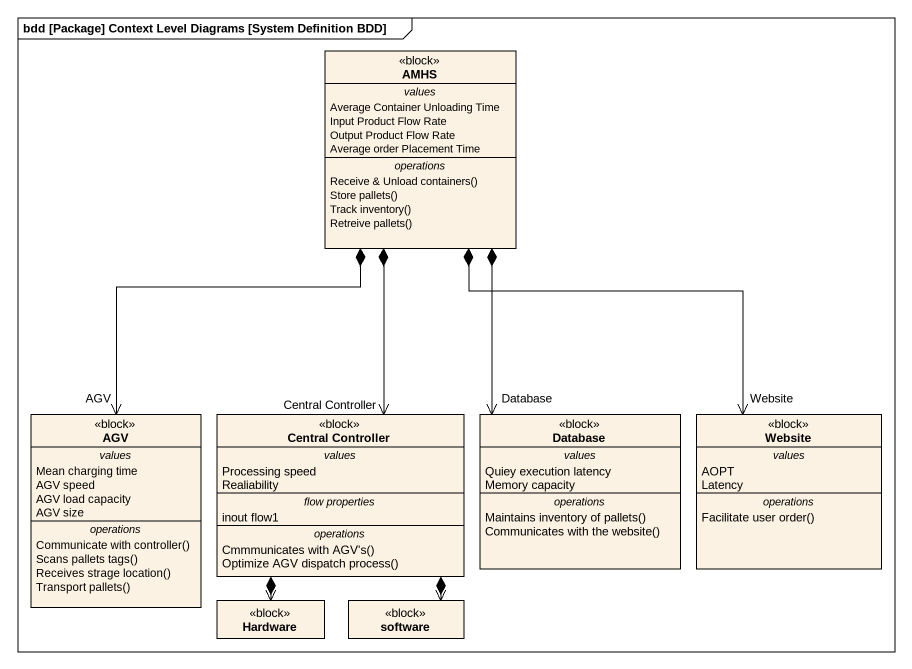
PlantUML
@startuml
mainframe bdd [Package] Context Level Diagrams [System Definition BDD]
hide circle
hide empty members
class AMHS <<block>> {
  -- values --
  Average Container Unloading Time
  Input Product Flow Rate
  Output Product Flow Rate
  Average order Placement Time
  -- operations --
  Receive & Unload containers()
  Store pallets()
  Track inventory()
  Retreive pallets()
}
class AGV <<block>> {
  -- values --
  Mean charging time
  AGV speed
  AGV load capacity
  AGV size
  -- operations --
  Communicate with controller()
  Scans pallets tags()
  Receives strage location()
  Transport pallets()
}
class "Central Controller" as Central_Controller <<block>> {
  -- values --
  Processing speed
  Realiability
  -- flow properties --
  inout flow1
  -- operations --
  Cmmmunicates with AGV's()
  Optimize AGV dispatch process()
}
class "Database" as Database_ <<block>> {
  -- values --
  Quiey execution latency
  Memory capacity
  -- operations --
  Maintains inventory of pallets()
  Communicates with the website()
}
class Website <<block>> {
  -- values --
  AOPT
  Latency
  -- operations --
  Facilitate user order()
}
class Hardware <<block>>
class software <<block>>
AMHS *--> "AGV" AGV
AMHS *--> "Central Controller" Central_Controller
AMHS *--> "Database" Database_
AMHS *--> "Website" Website
Central_Controller *--> Hardware
Central_Controller *--> software
@enduml
